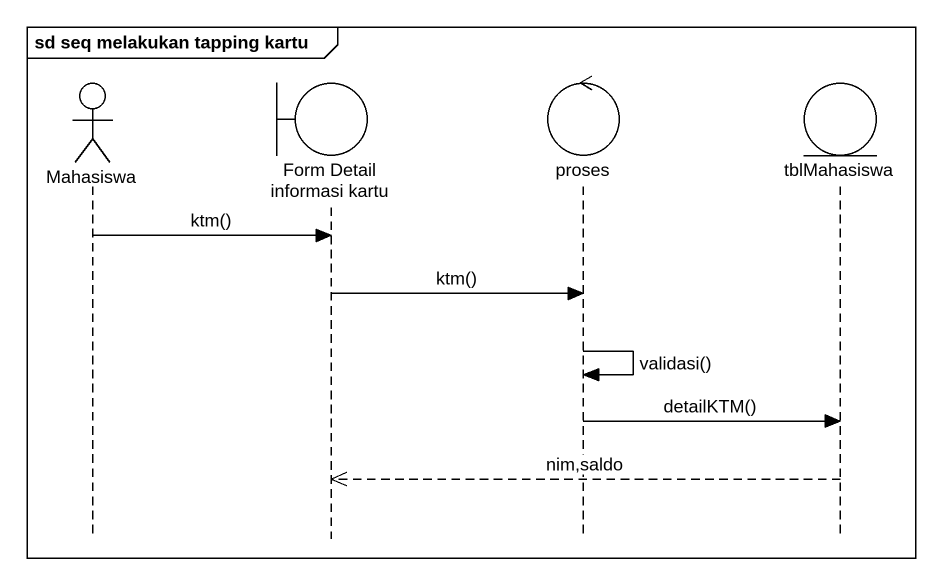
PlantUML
@startuml
mainframe sd seq melakukan tapping kartu
hide footbox
actor Mahasiswa
boundary "Form Detail informasi kartu" as Form_Detail_informasi_kartu
control proses
entity tblMahasiswa

Mahasiswa -> Form_Detail_informasi_kartu : ktm()
Form_Detail_informasi_kartu -> proses : ktm()
proses -> proses : validasi()
proses -> tblMahasiswa : detailKTM()
tblMahasiswa -->> Form_Detail_informasi_kartu : nim,saldo
@enduml
